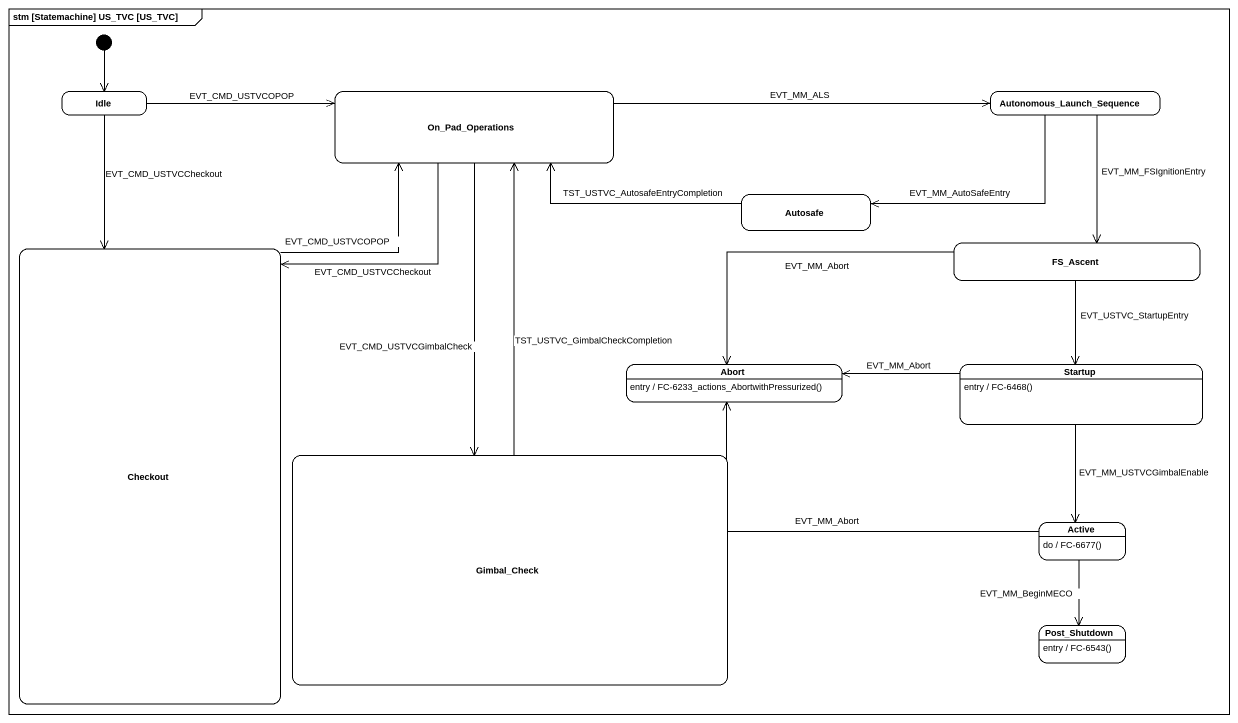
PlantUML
@startuml
mainframe stm [Statemachine] US_TVC [US_TVC]
hide empty description
state Idle
state On_Pad_Operations
state Autonomous_Launch_Sequence
state Autosafe
state Checkout
state FS_Ascent
state Abort
Abort : entry / FC-6233_actions_AbortwithPressurized()
state Startup
Startup : entry / FC-6468()
state Gimbal_Check
state Active
Active : do / FC-6677()
state Post_Shutdown
Post_Shutdown : entry / FC-6543()
[*] --> Idle
Idle -right-> On_Pad_Operations : EVT_CMD_USTVCOPOP
Idle --> Checkout : EVT_CMD_USTVCCheckout
On_Pad_Operations -right-> Autonomous_Launch_Sequence : EVT_MM_ALS
On_Pad_Operations --> Checkout : EVT_CMD_USTVCCheckout
On_Pad_Operations --> Gimbal_Check : EVT_CMD_USTVCGimbalCheck
Autonomous_Launch_Sequence -left-> Autosafe : EVT_MM_AutoSafeEntry
Autonomous_Launch_Sequence --> FS_Ascent : EVT_MM_FSIgnitionEntry
Autosafe -left-> On_Pad_Operations : TST_USTVC_AutosafeEntryCompletion
Checkout -up-> On_Pad_Operations : EVT_CMD_USTVCOPOP
FS_Ascent -left-> Abort : EVT_MM_Abort
FS_Ascent --> Startup : EVT_USTVC_StartupEntry
Startup -left-> Abort : EVT_MM_Abort
Startup --> Active : EVT_MM_USTVCGimbalEnable
Gimbal_Check -up-> On_Pad_Operations : TST_USTVC_GimbalCheckCompletion
Active -left-> Abort : EVT_MM_Abort
Active --> Post_Shutdown : EVT_MM_BeginMECO
@enduml
